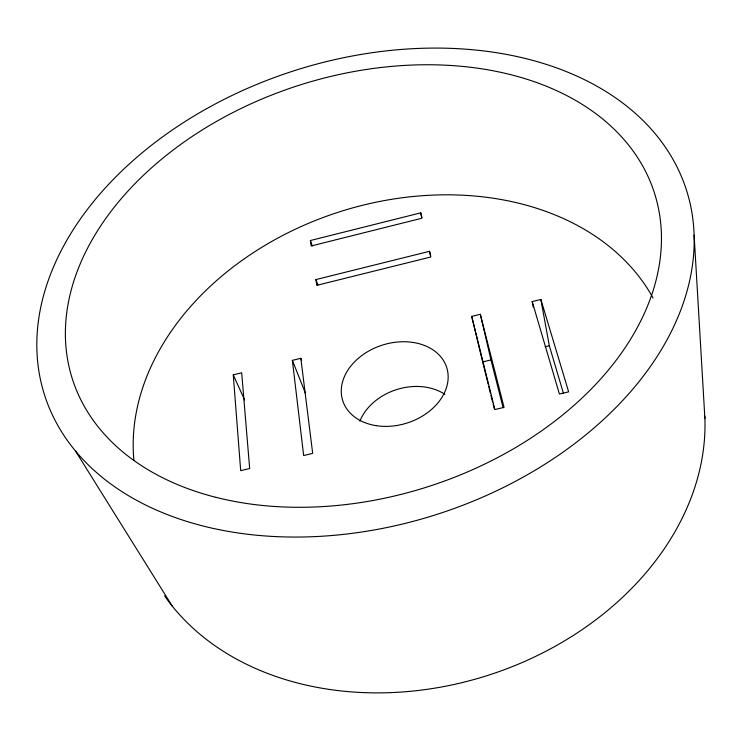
<?xml version="1.0" encoding="UTF-8"?>
<svg xmlns="http://www.w3.org/2000/svg" width="742" height="742" viewBox="0 0 742 742"><rect width="100%" height="100%" fill="white"/><g stroke="black" fill="none" stroke-linecap="round" stroke-linejoin="round"><path stroke-width="1.11" d="M420.695 212.861L421.929 218.222L311.158 245.973L310.388 240.529L420.695 212.861L421.855 217.313M429.516 251.306L430.814 256.992L316.769 285.336L315.953 279.567L429.516 251.306L430.675 255.749M233.266 374.858L241.688 372.79L249.664 468.508L240.696 470.669L233.266 374.858L244.628 399.984M300.835 358.293L312.679 453.362L303.654 455.532L292.367 360.371L300.835 358.293L301.669 360.417M471.708 316.398L480.324 314.283L504.059 407.349L494.868 409.556L471.708 316.398L482.383 360.825M532.19 301.567L540.862 299.443L568.65 391.822L559.403 394.039L532.19 301.567L533.257 307.197M503.132 407.757L490.963 359.916L482.652 361.929L488.19 384.208M545.138 346.755L549.312 345.744L540.862 299.443M75.434 450.941L172.367 606.251M292.367 360.371L305.463 393.306M315.953 279.567L317.864 284.974M310.388 240.529L312.271 245.945M549.312 345.744L563.428 393.26M488.737 386.434L490.397 393.112M490.954 395.338L492.614 402.025M493.161 404.251L494.274 408.703M480.324 314.283L490.963 359.916M694.113 235.131A336.914 233.034 -17.7 0 1 207.491 527.098A336.914 233.034 -17.7 0 1 194.914 115.474A336.914 233.034 -17.7 0 1 694.113 235.131L704.9 418.553M133.894 460.216A275.31 208.085 -17.7 0 1 341.821 211.099A275.31 208.085 -17.7 0 1 653.071 297.987M704.807 416.197A291.866 227.683 -17.7 0 1 492.039 674.014A291.866 227.683 -17.7 0 1 164.585 595.909M359.898 421.187A52.534 40.569 -17.7 0 1 444.801 394.299M376.073 425.648A54.565 40.875 -17.7 0 0 447.407 370.119A54.565 40.875 -17.7 0 0 360.64 356.429A54.565 40.875 -17.7 0 0 376.073 425.648M216.061 497.372A305.537 210.811 -17.7 0 0 661.456 237.106A305.537 210.811 -17.7 0 0 212.741 123.599A305.537 210.811 -17.7 0 0 216.061 497.372"/></g></svg>
